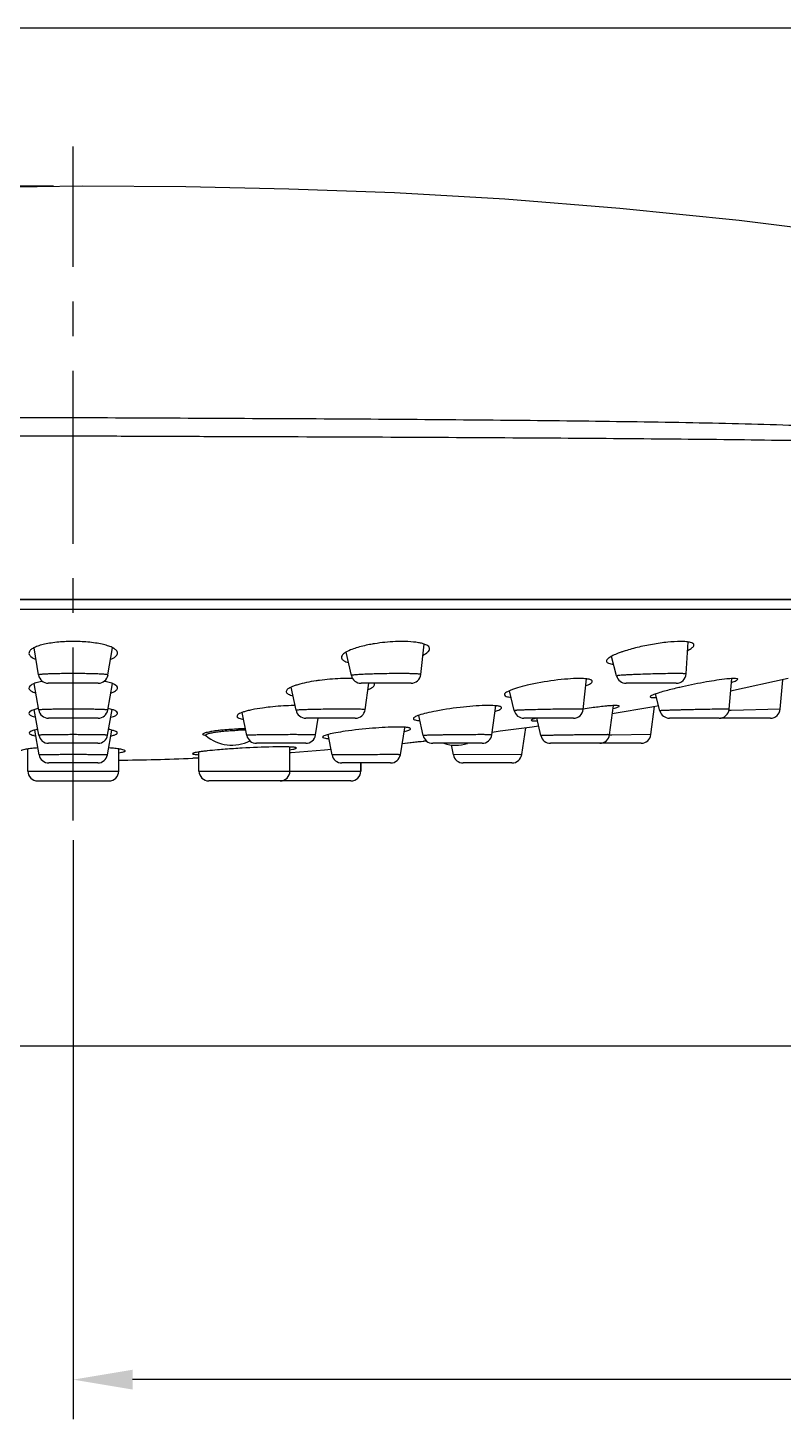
# Model space of a CAD drawing. Extents: x -5628 to -5208, y -2139 to -1842.
# Drawn here: x -5436.8 to -5398.5, y -1988.4 to -1918 of the extents above; entities that cross this region are included whole.
import ezdxf

# ---------------------------------------------------------------- set-up
doc = ezdxf.new("R2010")
doc.units = 0
doc.header["$LTSCALE"] = 7
doc.linetypes.add('CENTER', pattern=[2, 1.25, -0.25, 0.25, -0.25])
doc.layers.get('0').update_dxf_attribs({"color": 2, "linetype": 'CONTINUOUS'})
for name, color, linetype in [('02___PRT_ALL_AXES', 7, 'CONTINUOUS'), ('1', 1, 'CENTER'), ('D', 2, 'CONTINUOUS')]:
    doc.layers.add(name, color=color, linetype=linetype)

msp = doc.modelspace()

# ---------------------------------------------------------------- linework, layer by layer
at = {"color": 7, "linetype": 'Continuous'}
for p, q in [((-5434.429, -1937.724), (-5434.956, -1937.723)), ((-5433.956, -1937.724), (-5434.429, -1937.724)), ((-5484.373, -1946.906), (-5386.963, -1946.906)), ((-5480.905, -1946.879), (-5393.872, -1946.886)), ((-5483.309, -1947.406), (-5385.645, -1947.406)), ((-5433.192, -1951.146), (-5435.719, -1951.146)), ((-5417.361, -1951.146), (-5419.893, -1951.146)), ((-5403.938, -1951.146), (-5406.479, -1951.146)), ((-5398.277, -1950.913), (-5401.202, -1951.55)), ((-5398.68, -1952.456), (-5398.556, -1950.974)), ((-5405.174, -1952.35), (-5407.178, -1952.699)), ((-5405.22, -1953.747), (-5405.042, -1952.327)), ((-5404.829, -1952.29), (-5405.174, -1952.35)), ((-5401.157, -1952.517), (-5401.282, -1952.52)), ((-5398.68, -1952.456), (-5401.157, -1952.517)), ((-5433.202, -1952.914), (-5435.709, -1952.914)), ((-5420.182, -1952.914), (-5422.692, -1952.914)), ((-5409.144, -1952.914), (-5411.657, -1952.914)), ((-5401.768, -1952.914), (-5404.285, -1952.914)), ((-5399.178, -1952.914), (-5401.696, -1952.914)), ((-5427.743, -1953.796), (-5427.743, -1953.795)), ((-5412.852, -1953.577), (-5413.256, -1953.631)), ((-5411.234, -1953.363), (-5412.852, -1953.577)), ((-5411.762, -1954.758), (-5411.545, -1953.404)), ((-5410.904, -1953.314), (-5411.234, -1953.363)), ((-5410.904, -1953.314), (-5411.234, -1953.363)), ((-5407.208, -1953.777), (-5407.319, -1953.779)), ((-5405.22, -1953.747), (-5407.208, -1953.777)), ((-5433.209, -1954.185), (-5435.702, -1954.185)), ((-5422.688, -1954.185), (-5425.183, -1954.185)), ((-5423.433, -1954.661), (-5423.495, -1954.665)), ((-5421.747, -1954.531), (-5423.433, -1954.661)), ((-5421.41, -1954.505), (-5421.747, -1954.531)), ((-5416.601, -1954.058), (-5416.722, -1954.071)), ((-5413.769, -1954.185), (-5416.265, -1954.185)), ((-5415.219, -1954.776), (-5415.32, -1954.263)), ((-5405.716, -1954.185), (-5410.306, -1954.185)), ((-5433.219, -1955.179), (-5435.692, -1955.179)), ((-5428.093, -1954.931), (-5428.411, -1954.944)), ((-5418.396, -1955.179), (-5420.868, -1955.179)), ((-5419.906, -1955.179), (-5419.906, -1955.588)), ((-5411.762, -1954.758), (-5415.219, -1954.776)), ((-5412.255, -1955.179), (-5414.728, -1955.179)), ((-5436.756, -1955.588), (-5432.156, -1955.588)), ((-5428.093, -1955.588), (-5419.906, -1955.588)), ((-5436.256, -1956.088), (-5432.656, -1956.088)), ((-5420.406, -1956.088), (-5427.593, -1956.088))]:
    msp.add_line(p, q, dxfattribs=at)
for points in [[(-5438.579, -1926.048), (-5434.005, -1925.989), (-5428.759, -1926.023), (-5423.547, -1926.126), (-5418.194, -1926.325), (-5412.609, -1926.645), (-5406.801, -1927.106), (-5400.75, -1927.722), (-5394.43, -1928.505), (-5387.82, -1929.46), (-5380.892, -1930.59), (-5373.602, -1931.896), (-5366.404, -1933.278)], [(-5427.743, -1953.795), (-5427.758, -1953.785), (-5427.76, -1953.783)]]:
    msp.add_lwpolyline(points, dxfattribs=at)
for centre, radius, start, end in [((-5434.456, -1957.516), 8.483, 89.99836, 92.39112), ((-5434.455, -1957.517), 8.484, 87.61704, 90.00166), ((-5435.72, -1950.646), 0.5, 189.37536, 270), ((-5435.205, -1954.941), 3.982, 101.82878, 102.36828), ((-5433.191, -1950.646), 0.5, 270, 350.62489), ((-5433.704, -1954.929), 3.969, 77.58361, 78.16992), ((-5420.594, -1958.851), 7.944, 87.98421, 90.04482), ((-5419.893, -1950.646), 0.5, 192.44138, 270), ((-5417.361, -1950.646), 0.5, 270, 353.71889), ((-5406.479, -1950.646), 0.5, 195.00246, 270), ((-5403.938, -1950.646), 0.5, 270, 356.3455), ((-5435.591, -1955.279), 2.926, 102.43586, 103.95048), ((-5435.71, -1952.414), 0.5, 189.81727, 270), ((-5433.201, -1952.414), 0.5, 270, 350.1829), ((-5423.205, -1964.362), 12.08, 96.10596, 97.99309), ((-5423.025, -1966.075), 13.803, 91.65029, 96.09229), ((-5423.065, -1964.789), 12.516, 90.75149, 91.63571), ((-5422.692, -1952.414), 0.5, 191.72998, 270), ((-5420.182, -1952.414), 0.5, 270, 352.1073), ((-5411.657, -1952.414), 0.5, 193.33714, 270), ((-5409.144, -1952.414), 0.5, 270, 353.74139), ((-5404.238, -1982.101), 29.978, 97.66734, 98.46273), ((-5404.285, -1952.414), 0.5, 194.40574, 270), ((-5401.768, -1952.414), 0.5, 270, 354.83642), ((-5401.397, -1967.679), 15.223, 90.02089, 90.44064), ((-5399.178, -1952.414), 0.5, 270.00642, 355.22152), ((-5401.696, -1952.414), 0.5, 266.10143, 269.99323), ((-5435.703, -1953.685), 0.5, 190.156, 270), ((-5433.208, -1953.685), 0.5, 270, 349.8441), ((-5426.438, -1952.279), 2, 229.27682, 297.3535), ((-5425.831, -1963.683), 10.163, 90.03902, 91.60622), ((-5425.781, -1964.612), 11.166, 90.03901, 91.60621), ((-5425.837, -1961.988), 8.468, 89.24488, 90.00784), ((-5425.789, -1963.099), 9.653, 89.71216, 90.00115), ((-5425.183, -1953.685), 0.5, 191.30322, 270), ((-5422.688, -1953.685), 0.5, 270, 350.996), ((-5416.265, -1953.685), 0.5, 192.27041, 270), ((-5413.769, -1953.685), 0.5, 270, 351.97333), ((-5410.306, -1953.685), 0.5, 192.91564, 270), ((-5407.809, -1953.685), 0.5, 270, 352.62836), ((-5407.439, -1979.47), 25.722, 90.01484, 90.26237), ((-5405.716, -1953.685), 0.5, 270.00637, 352.85936), ((-5435.393, -1966.344), 11.956, 94.11868, 94.80691), ((-5433.5, -1966.116), 11.727, 85.0813, 85.88347), ((-5424.058, -1990.125), 35.741, 94.3429, 94.96919), ((-5423.32, -2000.12), 45.763, 93.24931, 94.31728), ((-5434.499, -1794.804), 160.256, 275.97833, 276.41349), ((-5434.498, -1794.814), 160.246, 275.97837, 276.36868), ((-5415.1, -1952.279), 2, 252.43273, 287.22126), ((-5435.692, -1954.679), 0.5, 190.09732, 270), ((-5433.219, -1954.679), 0.5, 270, 349.90271), ((-5434.449, -1795.18), 159.877, 270.82206, 272.16443), ((-5420.868, -1954.679), 0.5, 190.80315, 270), ((-5418.396, -1954.679), 0.5, 270, 350.61091), ((-5414.728, -1954.679), 0.5, 191.09406, 269.99354), ((-5412.255, -1954.679), 0.5, 270.00638, 350.90571), ((-5436.256, -1955.588), 0.5, 180, 270), ((-5432.656, -1955.588), 0.5, 270, 0), ((-5427.593, -1955.588), 0.5, 180, 270), ((-5423.993, -1955.588), 0.5, 270, 0), ((-5420.406, -1955.588), 0.5, 270, 0)]:
    msp.add_arc(centre, radius, start, end, dxfattribs=at)
for points, knots in [([(-5434.956, -1937.723), (-5436.833, -1937.721), (-5440.567, -1937.713), (-5444.301, -1937.692), (-5446.157, -1937.688)], [0, 0, 0, 0, 0.502971, 1, 1, 1, 1]), ([(-5389.073, -1938.652), (-5389.243, -1938.64), (-5389.582, -1938.618), (-5390.087, -1938.595), (-5390.591, -1938.591), (-5391.099, -1938.548), (-5391.617, -1938.491), (-5392.328, -1938.407), (-5393.241, -1938.311), (-5394.365, -1938.242), (-5395.928, -1938.174), (-5397.961, -1938.107), (-5400.493, -1938.03), (-5404.094, -1937.953), (-5408.843, -1937.884), (-5414.795, -1937.826), (-5421.023, -1937.78), (-5427.441, -1937.755), (-5431.773, -1937.727), (-5433.956, -1937.724)], [0, 0, 0, 0, 0.011442, 0.022667, 0.033755, 0.045101, 0.056724, 0.068586, 0.092936, 0.118007, 0.143785, 0.197468, 0.253926, 0.312977, 0.438103, 0.571248, 0.710591, 0.854186, 1, 1, 1, 1]), ([(-5389.016, -1939.117), (-5389.197, -1939.109), (-5389.556, -1939.095), (-5390.002, -1939.094), (-5390.355, -1939.105), (-5390.711, -1939.103), (-5391.162, -1939.083), (-5391.71, -1939.046), (-5392.463, -1938.994), (-5393.432, -1938.947), (-5394.627, -1938.923), (-5396.302, -1938.901), (-5398.49, -1938.867), (-5401.226, -1938.827), (-5405.136, -1938.789), (-5410.305, -1938.748), (-5416.784, -1938.715), (-5422.385, -1938.687), (-5426.983, -1938.677), (-5430.488, -1938.659), (-5434.009, -1938.649), (-5438.694, -1938.652), (-5444.484, -1938.618), (-5451.283, -1938.619), (-5457.806, -1938.613), (-5468.359, -1938.605), (-5476.725, -1938.611), (-5483.033, -1938.603)], [0, 0, 0, 0, 0.005784, 0.011443, 0.014237, 0.017055, 0.022785, 0.028638, 0.034603, 0.046869, 0.059583, 0.072736, 0.100296, 0.12943, 0.160021, 0.225064, 0.294358, 0.366761, 0.403758, 0.441083, 0.478583, 0.516103, 0.590585, 0.663304, 0.733064, 0.798719, 1, 1, 1, 1]), ([(-5434.81, -1949.041), (-5435.066, -1949.051), (-5435.436, -1949.083), (-5435.897, -1949.166), (-5436.18, -1949.24), (-5436.408, -1949.325), (-5436.575, -1949.418), (-5436.682, -1949.522), (-5436.702, -1949.608), (-5436.696, -1949.644)], [0, 0, 0, 0, 0.370117, 0.532765, 0.674287, 0.791215, 0.881994, 0.948386, 1, 1, 1, 1]), ([(-5432.215, -1949.644), (-5432.209, -1949.608), (-5432.229, -1949.522), (-5432.337, -1949.418), (-5432.503, -1949.324), (-5432.731, -1949.24), (-5433.015, -1949.166), (-5433.476, -1949.083), (-5433.846, -1949.051), (-5434.103, -1949.041)], [0, 0, 0, 0, 0.051601, 0.117994, 0.208785, 0.325721, 0.467244, 0.6299, 1, 1, 1, 1]), ([(-5417.819, -1949.033), (-5417.931, -1949.033), (-5418.396, -1949.044), (-5418.86, -1949.091), (-5419.208, -1949.147)], [0, 0, 0, 0, 0.24189, 1, 1, 1, 1]), ([(-5416.421, -1949.415), (-5416.418, -1949.387), (-5416.433, -1949.324), (-5416.511, -1949.249), (-5416.631, -1949.185), (-5416.796, -1949.132), (-5417.002, -1949.088), (-5417.347, -1949.044), (-5417.624, -1949.033), (-5417.819, -1949.033)], [0, 0, 0, 0, 0.053572, 0.118802, 0.20625, 0.319046, 0.457185, 0.618898, 1, 1, 1, 1]), ([(-5403.714, -1949.033), (-5403.934, -1949.033), (-5404.412, -1949.066), (-5405.15, -1949.171), (-5405.901, -1949.327), (-5406.391, -1949.463), (-5406.62, -1949.539)], [0, 0, 0, 0, 0.222556, 0.485121, 0.755267, 1, 1, 1, 1]), ([(-5403.045, -1949.215), (-5403.041, -1949.144), (-5403.182, -1949.084), (-5403.315, -1949.058), (-5403.484, -1949.037), (-5403.618, -1949.033), (-5403.714, -1949.033)], [0, 0, 0, 0, 0.299597, 0.436547, 0.599937, 1, 1, 1, 1]), ([(-5436.696, -1949.644), (-5436.686, -1949.703), (-5436.575, -1949.831), (-5436.437, -1949.895), (-5436.35, -1949.931)], [0, 0, 0, 0, 0.390455, 1, 1, 1, 1]), ([(-5432.561, -1949.931), (-5432.474, -1949.895), (-5432.336, -1949.831), (-5432.225, -1949.703), (-5432.215, -1949.644)], [0, 0, 0, 0, 0.609548, 1, 1, 1, 1]), ([(-5420.587, -1949.536), (-5420.636, -1949.561), (-5420.721, -1949.61), (-5420.822, -1949.693), (-5420.883, -1949.777), (-5420.89, -1949.84), (-5420.885, -1949.865)], [0, 0, 0, 0, 0.34933, 0.623668, 0.831628, 1, 1, 1, 1]), ([(-5420.142, -1949.36), (-5420.185, -1949.373), (-5420.336, -1949.423), (-5420.485, -1949.483), (-5420.587, -1949.536)], [0, 0, 0, 0, 0.280056, 1, 1, 1, 1]), ([(-5419.208, -1949.147), (-5419.293, -1949.161), (-5419.607, -1949.216), (-5419.919, -1949.289), (-5420.142, -1949.36)], [0, 0, 0, 0, 0.26968, 1, 1, 1, 1]), ([(-5416.755, -1949.718), (-5416.669, -1949.676), (-5416.536, -1949.604), (-5416.427, -1949.473), (-5416.421, -1949.415)], [0, 0, 0, 0, 0.618093, 1, 1, 1, 1]), ([(-5406.88, -1949.632), (-5406.97, -1949.667), (-5407.126, -1949.734), (-5407.301, -1949.828), (-5407.399, -1949.905), (-5407.454, -1949.961), (-5407.476, -1950.017), (-5407.468, -1950.046)], [0, 0, 0, 0, 0.386094, 0.680498, 0.791635, 0.879517, 1, 1, 1, 1]), ([(-5406.62, -1949.539), (-5406.642, -1949.547), (-5406.73, -1949.576), (-5406.816, -1949.608), (-5406.88, -1949.632)], [0, 0, 0, 0, 0.261922, 1, 1, 1, 1]), ([(-5403.357, -1949.483), (-5403.277, -1949.442), (-5403.159, -1949.379), (-5403.048, -1949.265), (-5403.045, -1949.215)], [0, 0, 0, 0, 0.643913, 1, 1, 1, 1]), ([(-5420.885, -1949.865), (-5420.873, -1949.92), (-5420.752, -1950.03), (-5420.614, -1950.073), (-5420.527, -1950.097)], [0, 0, 0, 0, 0.380443, 1, 1, 1, 1]), ([(-5407.468, -1950.046), (-5407.457, -1950.089), (-5407.328, -1950.163), (-5407.208, -1950.178), (-5407.126, -1950.187)], [0, 0, 0, 0, 0.35032, 1, 1, 1, 1]), ([(-5436.058, -1951.052), (-5436.153, -1951.073), (-5436.287, -1951.106), (-5436.451, -1951.167), (-5436.585, -1951.229), (-5436.71, -1951.326), (-5436.696, -1951.406)], [0, 0, 0, 0, 0.386879, 0.545949, 0.6812, 1, 1, 1, 1]), ([(-5434.456, -1950.657), (-5434.571, -1950.657), (-5434.796, -1950.658), (-5435.123, -1950.662), (-5435.425, -1950.668), (-5435.688, -1950.677), (-5435.879, -1950.686), (-5436.005, -1950.694), (-5436.078, -1950.7), (-5436.134, -1950.706), (-5436.177, -1950.713), (-5436.199, -1950.717), (-5436.213, -1950.724), (-5436.213, -1950.727)], [0, 0, 0, 0, 0.195694, 0.383941, 0.556977, 0.708318, 0.832149, 0.882254, 0.92383, 0.956505, 0.980052, 0.994339, 1, 1, 1, 1]), ([(-5432.698, -1950.727), (-5432.698, -1950.724), (-5432.712, -1950.717), (-5432.734, -1950.713), (-5432.777, -1950.706), (-5432.833, -1950.7), (-5432.906, -1950.694), (-5433.032, -1950.686), (-5433.223, -1950.677), (-5433.486, -1950.668), (-5433.788, -1950.662), (-5434.115, -1950.658), (-5434.341, -1950.657), (-5434.456, -1950.657)], [0, 0, 0, 0, 0.005663, 0.019953, 0.043502, 0.076178, 0.117755, 0.167861, 0.291692, 0.443032, 0.616066, 0.80431, 1, 1, 1, 1]), ([(-5432.215, -1951.406), (-5432.201, -1951.327), (-5432.325, -1951.229), (-5432.459, -1951.168), (-5432.622, -1951.107), (-5432.755, -1951.073), (-5432.85, -1951.052)], [0, 0, 0, 0, 0.319004, 0.454225, 0.613244, 1, 1, 1, 1]), ([(-5422.652, -1951.111), (-5422.802, -1951.142), (-5423.013, -1951.193), (-5423.271, -1951.277), (-5423.422, -1951.337), (-5423.541, -1951.4), (-5423.638, -1951.466), (-5423.69, -1951.545), (-5423.681, -1951.588)], [0, 0, 0, 0, 0.388969, 0.551523, 0.689809, 0.802567, 0.889642, 1, 1, 1, 1]), ([(-5421.996, -1951.001), (-5422.054, -1951.009), (-5422.273, -1951.04), (-5422.492, -1951.078), (-5422.652, -1951.111)], [0, 0, 0, 0, 0.261347, 1, 1, 1, 1]), ([(-5420.6, -1950.907), (-5420.713, -1950.907), (-5421.18, -1950.916), (-5421.646, -1950.955), (-5421.996, -1951.001)], [0, 0, 0, 0, 0.241973, 1, 1, 1, 1]), ([(-5417.947, -1950.657), (-5418.087, -1950.657), (-5418.371, -1950.659), (-5418.795, -1950.665), (-5419.209, -1950.675), (-5419.536, -1950.686), (-5419.773, -1950.696), (-5419.926, -1950.704), (-5420.06, -1950.712), (-5420.172, -1950.72), (-5420.258, -1950.728), (-5420.327, -1950.736), (-5420.357, -1950.742), (-5420.383, -1950.749), (-5420.382, -1950.754)], [0, 0, 0, 0, 0.171371, 0.349138, 0.522301, 0.680461, 0.750892, 0.814113, 0.869212, 0.915366, 0.951898, 0.978309, 0.994243, 1, 1, 1, 1]), ([(-5416.864, -1950.701), (-5416.864, -1950.699), (-5416.872, -1950.694), (-5416.885, -1950.691), (-5416.909, -1950.686), (-5416.958, -1950.681), (-5417.042, -1950.674), (-5417.168, -1950.668), (-5417.326, -1950.663), (-5417.512, -1950.66), (-5417.722, -1950.658), (-5417.87, -1950.657), (-5417.947, -1950.657)], [0, 0, 0, 0, 0.00581, 0.01915, 0.04086, 0.071, 0.156222, 0.273122, 0.419335, 0.591833, 0.787049, 1, 1, 1, 1]), ([(-5408.854, -1950.907), (-5409.047, -1950.907), (-5409.468, -1950.928), (-5410.348, -1951.023), (-5411.032, -1951.143), (-5411.484, -1951.25)], [0, 0, 0, 0, 0.21824, 0.474955, 1, 1, 1, 1]), ([(-5408.191, -1951.056), (-5408.189, -1951.045), (-5408.196, -1951.018), (-5408.232, -1950.988), (-5408.286, -1950.964), (-5408.399, -1950.933), (-5408.591, -1950.912), (-5408.758, -1950.907), (-5408.854, -1950.907)], [0, 0, 0, 0, 0.048053, 0.107404, 0.189422, 0.297975, 0.597574, 1, 1, 1, 1]), ([(-5408.511, -1951.276), (-5408.43, -1951.244), (-5408.324, -1951.196), (-5408.218, -1951.116), (-5408.192, -1951.074), (-5408.191, -1951.056)], [0, 0, 0, 0, 0.657161, 0.863582, 1, 1, 1, 1]), ([(-5403.952, -1950.657), (-5404.092, -1950.657), (-5404.394, -1950.66), (-5404.87, -1950.669), (-5405.373, -1950.682), (-5405.791, -1950.697), (-5406.106, -1950.71), (-5406.316, -1950.72), (-5406.502, -1950.73), (-5406.66, -1950.74), (-5406.786, -1950.749), (-5406.87, -1950.757), (-5406.918, -1950.763), (-5406.943, -1950.767), (-5406.954, -1950.77), (-5406.963, -1950.774), (-5406.962, -1950.775)], [0, 0, 0, 0, 0.138557, 0.30104, 0.47318, 0.639987, 0.716855, 0.787133, 0.849313, 0.902066, 0.944255, 0.974973, 0.985813, 0.993575, 0.998241, 1, 1, 1, 1]), ([(-5403.439, -1950.678), (-5403.439, -1950.675), (-5403.455, -1950.672), (-5403.476, -1950.668), (-5403.52, -1950.665), (-5403.577, -1950.662), (-5403.65, -1950.66), (-5403.777, -1950.658), (-5403.88, -1950.657), (-5403.952, -1950.657)], [0, 0, 0, 0, 0.0182, 0.067272, 0.148296, 0.260719, 0.40363, 0.575908, 1, 1, 1, 1]), ([(-5401.376, -1950.931), (-5401.722, -1950.967), (-5402.476, -1951.086), (-5403.224, -1951.235), (-5403.63, -1951.325)], [0, 0, 0, 0, 0.455305, 1, 1, 1, 1]), ([(-5401.005, -1950.907), (-5401.03, -1950.907), (-5401.154, -1950.91), (-5401.277, -1950.921), (-5401.376, -1950.931)], [0, 0, 0, 0, 0.200469, 1, 1, 1, 1]), ([(-5401.145, -1951.103), (-5401.1, -1951.088), (-5401.023, -1951.06), (-5400.923, -1951.017), (-5400.864, -1950.985), (-5400.833, -1950.958), (-5400.832, -1950.946)], [0, 0, 0, 0, 0.399208, 0.699687, 0.897798, 1, 1, 1, 1]), ([(-5400.832, -1950.946), (-5400.831, -1950.929), (-5400.913, -1950.903), (-5400.961, -1950.907), (-5401.005, -1950.907)], [0, 0, 0, 0, 0.281099, 1, 1, 1, 1]), ([(-5436.696, -1951.406), (-5436.687, -1951.458), (-5436.57, -1951.566), (-5436.441, -1951.614), (-5436.356, -1951.643)], [0, 0, 0, 0, 0.369445, 1, 1, 1, 1]), ([(-5432.555, -1951.643), (-5432.47, -1951.614), (-5432.341, -1951.566), (-5432.224, -1951.458), (-5432.215, -1951.406)], [0, 0, 0, 0, 0.630551, 1, 1, 1, 1]), ([(-5423.681, -1951.588), (-5423.671, -1951.635), (-5423.546, -1951.728), (-5423.42, -1951.76), (-5423.335, -1951.779)], [0, 0, 0, 0, 0.358945, 1, 1, 1, 1]), ([(-5419.544, -1951.468), (-5419.459, -1951.434), (-5419.334, -1951.379), (-5419.216, -1951.27), (-5419.209, -1951.219)], [0, 0, 0, 0, 0.63783, 1, 1, 1, 1]), ([(-5411.484, -1951.25), (-5411.649, -1951.289), (-5411.883, -1951.349), (-5412.17, -1951.442), (-5412.339, -1951.505), (-5412.475, -1951.568), (-5412.578, -1951.627), (-5412.649, -1951.698), (-5412.64, -1951.737)], [0, 0, 0, 0, 0.396129, 0.562715, 0.704433, 0.819122, 0.90559, 1, 1, 1, 1]), ([(-5412.64, -1951.737), (-5412.631, -1951.776), (-5412.499, -1951.835), (-5412.39, -1951.847), (-5412.31, -1951.855)], [0, 0, 0, 0, 0.330527, 1, 1, 1, 1]), ([(-5404.541, -1951.55), (-5404.645, -1951.579), (-5404.827, -1951.632), (-5405.053, -1951.708), (-5405.189, -1951.767), (-5405.249, -1951.806), (-5405.262, -1951.827), (-5405.26, -1951.835)], [0, 0, 0, 0, 0.412288, 0.722409, 0.917645, 0.971032, 1, 1, 1, 1]), ([(-5405.26, -1951.835), (-5405.255, -1951.852), (-5405.18, -1951.867), (-5405.129, -1951.868), (-5405.087, -1951.868)], [0, 0, 0, 0, 0.302746, 1, 1, 1, 1]), ([(-5403.63, -1951.325), (-5403.713, -1951.344), (-5404.018, -1951.413), (-5404.322, -1951.489), (-5404.541, -1951.55)], [0, 0, 0, 0, 0.271724, 1, 1, 1, 1]), ([(-5436.608, -1952.553), (-5436.623, -1952.561), (-5436.665, -1952.588), (-5436.703, -1952.64), (-5436.697, -1952.673)], [0, 0, 0, 0, 0.337467, 1, 1, 1, 1]), ([(-5436.296, -1952.439), (-5436.329, -1952.448), (-5436.436, -1952.477), (-5436.542, -1952.513), (-5436.608, -1952.553)], [0, 0, 0, 0, 0.304528, 1, 1, 1, 1]), ([(-5434.456, -1952.456), (-5434.569, -1952.456), (-5434.793, -1952.457), (-5435.118, -1952.459), (-5435.416, -1952.463), (-5435.644, -1952.468), (-5435.805, -1952.472), (-5435.906, -1952.475), (-5435.994, -1952.479), (-5436.067, -1952.483), (-5436.123, -1952.487), (-5436.167, -1952.49), (-5436.186, -1952.494), (-5436.203, -1952.497), (-5436.202, -1952.5)], [0, 0, 0, 0, 0.195473, 0.383591, 0.556647, 0.708173, 0.774002, 0.832314, 0.882592, 0.924336, 0.957147, 0.980768, 0.994987, 1, 1, 1, 1]), ([(-5432.709, -1952.5), (-5432.708, -1952.497), (-5432.725, -1952.494), (-5432.744, -1952.49), (-5432.788, -1952.487), (-5432.844, -1952.483), (-5432.917, -1952.479), (-5433.005, -1952.475), (-5433.106, -1952.472), (-5433.267, -1952.468), (-5433.495, -1952.463), (-5433.793, -1952.459), (-5434.118, -1952.457), (-5434.342, -1952.456), (-5434.456, -1952.456)], [0, 0, 0, 0, 0.005016, 0.019237, 0.042861, 0.075674, 0.117418, 0.167697, 0.22601, 0.291839, 0.443363, 0.616417, 0.804532, 1, 1, 1, 1]), ([(-5432.303, -1952.553), (-5432.352, -1952.523), (-5432.48, -1952.473), (-5432.613, -1952.439), (-5432.69, -1952.422)], [0, 0, 0, 0, 0.419055, 1, 1, 1, 1]), ([(-5432.214, -1952.673), (-5432.213, -1952.663), (-5432.216, -1952.609), (-5432.267, -1952.574), (-5432.303, -1952.553)], [0, 0, 0, 0, 0.196127, 1, 1, 1, 1]), ([(-5424.885, -1952.399), (-5425.067, -1952.425), (-5425.324, -1952.467), (-5425.643, -1952.54), (-5425.831, -1952.593), (-5425.983, -1952.65), (-5426.099, -1952.704), (-5426.18, -1952.777), (-5426.171, -1952.82)], [0, 0, 0, 0, 0.396007, 0.563041, 0.705051, 0.81982, 0.906015, 1, 1, 1, 1]), ([(-5420.765, -1952.456), (-5420.903, -1952.456), (-5421.184, -1952.457), (-5421.604, -1952.461), (-5422.014, -1952.467), (-5422.338, -1952.474), (-5422.574, -1952.48), (-5422.726, -1952.485), (-5422.859, -1952.49), (-5422.971, -1952.495), (-5423.059, -1952.5), (-5423.118, -1952.505), (-5423.151, -1952.508), (-5423.168, -1952.511), (-5423.176, -1952.512), (-5423.182, -1952.515), (-5423.182, -1952.516)], [0, 0, 0, 0, 0.171037, 0.348491, 0.521493, 0.679707, 0.75024, 0.813602, 0.868865, 0.915194, 0.951892, 0.978443, 0.987772, 0.99444, 0.998459, 1, 1, 1, 1]), ([(-5419.687, -1952.483), (-5419.687, -1952.481), (-5419.696, -1952.479), (-5419.707, -1952.477), (-5419.732, -1952.474), (-5419.764, -1952.472), (-5419.806, -1952.469), (-5419.878, -1952.466), (-5419.99, -1952.463), (-5420.147, -1952.46), (-5420.332, -1952.458), (-5420.541, -1952.456), (-5420.688, -1952.456), (-5420.765, -1952.456)], [0, 0, 0, 0, 0.004855, 0.017947, 0.039608, 0.069794, 0.108412, 0.155254, 0.272452, 0.418942, 0.591653, 0.786996, 1, 1, 1, 1]), ([(-5416.094, -1952.553), (-5416.257, -1952.584), (-5416.545, -1952.644), (-5416.875, -1952.733), (-5417.073, -1952.805), (-5417.169, -1952.851), (-5417.229, -1952.89), (-5417.248, -1952.928), (-5417.245, -1952.941)], [0, 0, 0, 0, 0.400988, 0.711236, 0.825686, 0.910777, 0.966848, 1, 1, 1, 1]), ([(-5413.438, -1952.273), (-5413.862, -1952.273), (-5414.752, -1952.342), (-5415.635, -1952.465), (-5416.094, -1952.553)], [0, 0, 0, 0, 0.475773, 1, 1, 1, 1]), ([(-5412.778, -1952.392), (-5412.776, -1952.372), (-5412.814, -1952.337), (-5412.873, -1952.319), (-5412.987, -1952.293), (-5413.177, -1952.277), (-5413.343, -1952.273), (-5413.438, -1952.273)], [0, 0, 0, 0, 0.090749, 0.171793, 0.281456, 0.587473, 1, 1, 1, 1]), ([(-5413.101, -1952.57), (-5413.021, -1952.544), (-5412.915, -1952.506), (-5412.809, -1952.442), (-5412.781, -1952.408), (-5412.778, -1952.392)], [0, 0, 0, 0, 0.67454, 0.877235, 1, 1, 1, 1]), ([(-5409.158, -1952.456), (-5409.296, -1952.456), (-5409.595, -1952.458), (-5410.066, -1952.463), (-5410.565, -1952.472), (-5410.979, -1952.481), (-5411.291, -1952.489), (-5411.5, -1952.495), (-5411.685, -1952.501), (-5411.841, -1952.507), (-5411.953, -1952.513), (-5412.026, -1952.517), (-5412.068, -1952.519), (-5412.099, -1952.522), (-5412.124, -1952.524), (-5412.135, -1952.527), (-5412.144, -1952.528), (-5412.144, -1952.53)], [0, 0, 0, 0, 0.138335, 0.300518, 0.472471, 0.639301, 0.716251, 0.786644, 0.848954, 0.901844, 0.944165, 0.961075, 0.975009, 0.985902, 0.993708, 0.998389, 1, 1, 1, 1]), ([(-5408.647, -1952.469), (-5408.647, -1952.468), (-5408.651, -1952.467), (-5408.66, -1952.465), (-5408.686, -1952.463), (-5408.727, -1952.461), (-5408.785, -1952.459), (-5408.857, -1952.458), (-5408.984, -1952.456), (-5409.086, -1952.456), (-5409.158, -1952.456)], [0, 0, 0, 0, 0.004791, 0.017127, 0.065935, 0.146993, 0.259592, 0.402753, 0.575314, 1, 1, 1, 1]), ([(-5407.37, -1952.293), (-5407.433, -1952.298), (-5407.722, -1952.325), (-5408.011, -1952.361), (-5408.237, -1952.391)], [0, 0, 0, 0, 0.216109, 1, 1, 1, 1]), ([(-5406.995, -1952.273), (-5407.02, -1952.273), (-5407.145, -1952.275), (-5407.27, -1952.284), (-5407.37, -1952.293)], [0, 0, 0, 0, 0.200116, 1, 1, 1, 1]), ([(-5407.139, -1952.43), (-5407.094, -1952.418), (-5407.016, -1952.396), (-5406.916, -1952.362), (-5406.858, -1952.336), (-5406.825, -1952.315), (-5406.823, -1952.304)], [0, 0, 0, 0, 0.40641, 0.709982, 0.906336, 1, 1, 1, 1]), ([(-5406.823, -1952.304), (-5406.821, -1952.288), (-5406.909, -1952.272), (-5406.952, -1952.273), (-5406.995, -1952.273)], [0, 0, 0, 0, 0.268008, 1, 1, 1, 1]), ([(-5405.087, -1951.868), (-5405.077, -1951.868), (-5405.029, -1951.868), (-5404.981, -1951.866), (-5404.944, -1951.864)], [0, 0, 0, 0, 0.222831, 1, 1, 1, 1]), ([(-5401.514, -1952.457), (-5401.636, -1952.457), (-5401.92, -1952.461), (-5402.389, -1952.469), (-5402.83, -1952.479), (-5403.203, -1952.487), (-5403.48, -1952.494), (-5403.745, -1952.501), (-5403.991, -1952.508), (-5404.211, -1952.514), (-5404.376, -1952.52), (-5404.491, -1952.524), (-5404.562, -1952.527), (-5404.624, -1952.529), (-5404.675, -1952.531), (-5404.713, -1952.534), (-5404.745, -1952.534), (-5404.757, -1952.538), (-5404.77, -1952.537), (-5404.769, -1952.539)], [0, 0, 0, 0, 0.112286, 0.261436, 0.431693, 0.519158, 0.605107, 0.687267, 0.763478, 0.831724, 0.890196, 0.915274, 0.937353, 0.956271, 0.97191, 0.984177, 0.992981, 0.998255, 1, 1, 1, 1]), ([(-5401.27, -1952.459), (-5401.27, -1952.459), (-5401.274, -1952.459), (-5401.279, -1952.458), (-5401.291, -1952.457), (-5401.312, -1952.457), (-5401.351, -1952.456), (-5401.384, -1952.456), (-5401.403, -1952.456)], [0, 0, 0, 0, 0.016329, 0.063666, 0.142703, 0.253195, 0.566625, 1, 1, 1, 1]), ([(-5436.697, -1952.673), (-5436.689, -1952.718), (-5436.564, -1952.806), (-5436.445, -1952.842), (-5436.362, -1952.865)], [0, 0, 0, 0, 0.347683, 1, 1, 1, 1]), ([(-5432.549, -1952.865), (-5432.466, -1952.842), (-5432.347, -1952.806), (-5432.222, -1952.718), (-5432.214, -1952.673)], [0, 0, 0, 0, 0.652282, 1, 1, 1, 1]), ([(-5426.171, -1952.82), (-5426.163, -1952.862), (-5426.033, -1952.936), (-5425.919, -1952.96), (-5425.837, -1952.975)], [0, 0, 0, 0, 0.337999, 1, 1, 1, 1]), ([(-5417.245, -1952.941), (-5417.242, -1952.955), (-5417.212, -1952.983), (-5417.104, -1953.019), (-5417.001, -1953.031), (-5416.923, -1953.037)], [0, 0, 0, 0, 0.120004, 0.318533, 1, 1, 1, 1]), ([(-5411.275, -1953.009), (-5411.276, -1953.011), (-5411.279, -1953.014), (-5411.28, -1953.019), (-5411.279, -1953.021)], [0, 0, 0, 0, 0.559428, 1, 1, 1, 1]), ([(-5411.279, -1953.021), (-5411.278, -1953.028), (-5411.252, -1953.04), (-5411.231, -1953.042), (-5411.215, -1953.044)], [0, 0, 0, 0, 0.32519, 1, 1, 1, 1]), ([(-5411.047, -1952.915), (-5411.099, -1952.931), (-5411.169, -1952.952), (-5411.244, -1952.986), (-5411.268, -1953.001), (-5411.275, -1953.009)], [0, 0, 0, 0, 0.665069, 0.873568, 1, 1, 1, 1]), ([(-5411.215, -1953.044), (-5411.208, -1953.045), (-5411.172, -1953.048), (-5411.136, -1953.049), (-5411.108, -1953.049)], [0, 0, 0, 0, 0.206471, 1, 1, 1, 1]), ([(-5411.108, -1953.049), (-5411.097, -1953.049), (-5411.051, -1953.048), (-5411.004, -1953.047), (-5410.968, -1953.045)], [0, 0, 0, 0, 0.223194, 1, 1, 1, 1]), ([(-5436.601, -1953.577), (-5436.615, -1953.584), (-5436.65, -1953.601), (-5436.69, -1953.639), (-5436.685, -1953.665)], [0, 0, 0, 0, 0.361419, 1, 1, 1, 1]), ([(-5436.685, -1953.665), (-5436.684, -1953.669), (-5436.676, -1953.692), (-5436.655, -1953.708), (-5436.639, -1953.718)], [0, 0, 0, 0, 0.197619, 1, 1, 1, 1]), ([(-5436.639, -1953.718), (-5436.605, -1953.739), (-5436.511, -1953.775), (-5436.416, -1953.799), (-5436.358, -1953.811)], [0, 0, 0, 0, 0.404181, 1, 1, 1, 1]), ([(-5436.251, -1953.483), (-5436.32, -1953.495), (-5436.439, -1953.52), (-5436.556, -1953.556), (-5436.601, -1953.577)], [0, 0, 0, 0, 0.583985, 1, 1, 1, 1]), ([(-5434.456, -1953.747), (-5434.569, -1953.747), (-5434.791, -1953.748), (-5435.114, -1953.749), (-5435.411, -1953.752), (-5435.638, -1953.754), (-5435.798, -1953.757), (-5435.899, -1953.759), (-5435.986, -1953.761), (-5436.059, -1953.763), (-5436.116, -1953.766), (-5436.154, -1953.768), (-5436.175, -1953.769), (-5436.186, -1953.771), (-5436.191, -1953.772), (-5436.195, -1953.773), (-5436.195, -1953.773)], [0, 0, 0, 0, 0.195288, 0.383271, 0.556272, 0.707838, 0.773722, 0.832106, 0.88247, 0.924306, 0.957208, 0.980904, 0.989221, 0.995151, 0.998704, 1, 1, 1, 1]), ([(-5432.716, -1953.773), (-5432.716, -1953.773), (-5432.72, -1953.772), (-5432.725, -1953.771), (-5432.736, -1953.769), (-5432.758, -1953.768), (-5432.795, -1953.766), (-5432.852, -1953.763), (-5432.925, -1953.761), (-5433.012, -1953.759), (-5433.114, -1953.757), (-5433.273, -1953.754), (-5433.5, -1953.752), (-5433.797, -1953.749), (-5434.12, -1953.748), (-5434.342, -1953.747), (-5434.456, -1953.747)], [0, 0, 0, 0, 0.001297, 0.004852, 0.010784, 0.019102, 0.0428, 0.075704, 0.117542, 0.167906, 0.226291, 0.292174, 0.443738, 0.616737, 0.804716, 1, 1, 1, 1]), ([(-5432.307, -1953.579), (-5432.353, -1953.557), (-5432.47, -1953.52), (-5432.59, -1953.495), (-5432.66, -1953.483)], [0, 0, 0, 0, 0.414646, 1, 1, 1, 1]), ([(-5432.553, -1953.811), (-5432.495, -1953.799), (-5432.4, -1953.775), (-5432.306, -1953.739), (-5432.273, -1953.718)], [0, 0, 0, 0, 0.595523, 1, 1, 1, 1]), ([(-5432.226, -1953.665), (-5432.225, -1953.658), (-5432.228, -1953.635), (-5432.258, -1953.604), (-5432.289, -1953.587), (-5432.307, -1953.579)], [0, 0, 0, 0, 0.174525, 0.506474, 1, 1, 1, 1]), ([(-5432.273, -1953.718), (-5432.266, -1953.714), (-5432.247, -1953.701), (-5432.229, -1953.681), (-5432.226, -1953.665)], [0, 0, 0, 0, 0.317448, 1, 1, 1, 1]), ([(-5427.742, -1953.798), (-5427.769, -1953.793), (-5427.816, -1953.781), (-5427.869, -1953.762), (-5427.902, -1953.729), (-5427.879, -1953.69), (-5427.83, -1953.667), (-5427.754, -1953.637), (-5427.65, -1953.61), (-5427.571, -1953.593), (-5427.527, -1953.584)], [0, 0, 0, 0, 0.145805, 0.243241, 0.299325, 0.351615, 0.442596, 0.581527, 0.768279, 1, 1, 1, 1]), ([(-5427.743, -1953.795), (-5427.749, -1953.79), (-5427.759, -1953.776), (-5427.746, -1953.75), (-5427.717, -1953.731), (-5427.671, -1953.71), (-5427.607, -1953.689), (-5427.49, -1953.658), (-5427.306, -1953.624), (-5427.05, -1953.588), (-5426.756, -1953.559), (-5426.44, -1953.536), (-5426.224, -1953.527), (-5426.116, -1953.524)], [0, 0, 0, 0, 0.013292, 0.026026, 0.045951, 0.075413, 0.114766, 0.163769, 0.288419, 0.443169, 0.619815, 0.808841, 1, 1, 1, 1]), ([(-5427.527, -1953.584), (-5427.497, -1953.579), (-5427.365, -1953.555), (-5427.233, -1953.537), (-5427.129, -1953.524)], [0, 0, 0, 0, 0.22373, 1, 1, 1, 1]), ([(-5427.129, -1953.524), (-5427.048, -1953.514), (-5426.704, -1953.478), (-5426.359, -1953.458), (-5426.094, -1953.45)], [0, 0, 0, 0, 0.235361, 1, 1, 1, 1]), ([(-5423.267, -1953.747), (-5423.405, -1953.747), (-5423.684, -1953.748), (-5424.102, -1953.75), (-5424.51, -1953.754), (-5424.832, -1953.758), (-5425.066, -1953.762), (-5425.218, -1953.764), (-5425.351, -1953.767), (-5425.462, -1953.771), (-5425.54, -1953.773), (-5425.591, -1953.775), (-5425.62, -1953.777), (-5425.642, -1953.779), (-5425.659, -1953.78), (-5425.666, -1953.781), (-5425.673, -1953.782), (-5425.673, -1953.783)], [0, 0, 0, 0, 0.170864, 0.348155, 0.521063, 0.679291, 0.74987, 0.8133, 0.868649, 0.915076, 0.951876, 0.966501, 0.978525, 0.987895, 0.994592, 0.998608, 1, 1, 1, 1]), ([(-5422.194, -1953.764), (-5422.194, -1953.762), (-5422.204, -1953.762), (-5422.214, -1953.759), (-5422.239, -1953.758), (-5422.271, -1953.757), (-5422.313, -1953.755), (-5422.385, -1953.753), (-5422.497, -1953.752), (-5422.653, -1953.75), (-5422.837, -1953.748), (-5423.045, -1953.748), (-5423.191, -1953.747), (-5423.267, -1953.747)], [0, 0, 0, 0, 0.004466, 0.017517, 0.039211, 0.06946, 0.108154, 0.155075, 0.272415, 0.419003, 0.591752, 0.787072, 1, 1, 1, 1]), ([(-5420.698, -1953.577), (-5420.858, -1953.601), (-5421.141, -1953.647), (-5421.497, -1953.718), (-5421.717, -1953.784), (-5421.815, -1953.828), (-5421.839, -1953.859), (-5421.837, -1953.869)], [0, 0, 0, 0, 0.406283, 0.719388, 0.918462, 0.972303, 1, 1, 1, 1]), ([(-5421.837, -1953.869), (-5421.835, -1953.881), (-5421.804, -1953.903), (-5421.701, -1953.929), (-5421.6, -1953.938), (-5421.523, -1953.943)], [0, 0, 0, 0, 0.104081, 0.29944, 1, 1, 1, 1]), ([(-5418.036, -1953.363), (-5418.46, -1953.363), (-5419.35, -1953.416), (-5420.237, -1953.51), (-5420.698, -1953.577)], [0, 0, 0, 0, 0.476577, 1, 1, 1, 1]), ([(-5417.382, -1953.453), (-5417.379, -1953.435), (-5417.423, -1953.41), (-5417.477, -1953.398), (-5417.59, -1953.378), (-5417.777, -1953.366), (-5417.942, -1953.363), (-5418.036, -1953.363)], [0, 0, 0, 0, 0.079328, 0.159694, 0.270228, 0.580781, 1, 1, 1, 1]), ([(-5417.704, -1953.588), (-5417.659, -1953.577), (-5417.58, -1953.556), (-5417.478, -1953.521), (-5417.415, -1953.492), (-5417.384, -1953.465), (-5417.382, -1953.453)], [0, 0, 0, 0, 0.395277, 0.693587, 0.892491, 1, 1, 1, 1]), ([(-5413.783, -1953.747), (-5413.92, -1953.747), (-5414.217, -1953.748), (-5414.685, -1953.752), (-5415.099, -1953.756), (-5415.435, -1953.76), (-5415.676, -1953.763), (-5415.903, -1953.767), (-5416.111, -1953.771), (-5416.295, -1953.774), (-5416.451, -1953.778), (-5416.562, -1953.781), (-5416.635, -1953.784), (-5416.676, -1953.785), (-5416.708, -1953.787), (-5416.733, -1953.788), (-5416.743, -1953.79), (-5416.754, -1953.79), (-5416.753, -1953.792)], [0, 0, 0, 0, 0.138214, 0.300237, 0.472078, 0.557037, 0.638892, 0.71587, 0.786311, 0.848682, 0.901642, 0.944037, 0.960986, 0.974958, 0.98589, 0.993731, 0.998436, 1, 1, 1, 1]), ([(-5413.274, -1953.755), (-5413.273, -1953.754), (-5413.278, -1953.754), (-5413.283, -1953.753), (-5413.294, -1953.753), (-5413.315, -1953.751), (-5413.353, -1953.75), (-5413.41, -1953.749), (-5413.483, -1953.748), (-5413.571, -1953.748), (-5413.672, -1953.747), (-5413.745, -1953.747), (-5413.783, -1953.747)], [0, 0, 0, 0, 0.004269, 0.016492, 0.036842, 0.065317, 0.146478, 0.259206, 0.402495, 0.575165, 0.77513, 1, 1, 1, 1]), ([(-5407.556, -1953.748), (-5407.677, -1953.748), (-5407.959, -1953.75), (-5408.425, -1953.755), (-5408.864, -1953.761), (-5409.235, -1953.766), (-5409.511, -1953.77), (-5409.774, -1953.774), (-5410.019, -1953.778), (-5410.238, -1953.782), (-5410.402, -1953.785), (-5410.516, -1953.788), (-5410.587, -1953.79), (-5410.648, -1953.791), (-5410.699, -1953.793), (-5410.738, -1953.794), (-5410.765, -1953.795), (-5410.78, -1953.796), (-5410.787, -1953.796), (-5410.79, -1953.797), (-5410.794, -1953.797), (-5410.793, -1953.797)], [0, 0, 0, 0, 0.112227, 0.261281, 0.431486, 0.51895, 0.604913, 0.687096, 0.763331, 0.831599, 0.890089, 0.915175, 0.937263, 0.956192, 0.971842, 0.984124, 0.992947, 0.996037, 0.998242, 0.99956, 1, 1, 1, 1]), ([(-5407.313, -1953.749), (-5407.313, -1953.749), (-5407.317, -1953.749), (-5407.322, -1953.748), (-5407.333, -1953.748), (-5407.355, -1953.748), (-5407.393, -1953.748), (-5407.426, -1953.747), (-5407.445, -1953.747)], [0, 0, 0, 0, 0.015736, 0.063005, 0.142084, 0.252667, 0.566343, 1, 1, 1, 1]), ([(-5436.395, -1954.43), (-5436.493, -1954.438), (-5436.663, -1954.455), (-5436.877, -1954.485), (-5437.007, -1954.515), (-5437.066, -1954.541), (-5437.081, -1954.559), (-5437.082, -1954.566)], [0, 0, 0, 0, 0.413474, 0.72121, 0.915039, 0.969151, 1, 1, 1, 1]), ([(-5431.829, -1954.566), (-5431.83, -1954.547), (-5431.905, -1954.515), (-5432.022, -1954.488), (-5432.238, -1954.456), (-5432.4, -1954.44), (-5432.495, -1954.432)], [0, 0, 0, 0, 0.082778, 0.276896, 0.585232, 1, 1, 1, 1]), ([(-5432.151, -1954.663), (-5432.104, -1954.657), (-5432.024, -1954.644), (-5431.921, -1954.62), (-5431.86, -1954.601), (-5431.829, -1954.577), (-5431.829, -1954.566)], [0, 0, 0, 0, 0.411441, 0.713727, 0.905916, 1, 1, 1, 1]), ([(-5427.154, -1954.518), (-5427.329, -1954.533), (-5427.577, -1954.557), (-5427.886, -1954.593), (-5428.069, -1954.618), (-5428.213, -1954.641), (-5428.323, -1954.664), (-5428.382, -1954.682), (-5428.42, -1954.699), (-5428.42, -1954.709)], [0, 0, 0, 0, 0.409924, 0.580623, 0.724655, 0.839848, 0.924321, 0.97726, 1, 1, 1, 1]), ([(-5423.936, -1954.364), (-5424.077, -1954.364), (-5424.737, -1954.372), (-5425.396, -1954.401), (-5425.913, -1954.43)], [0, 0, 0, 0, 0.213817, 1, 1, 1, 1]), ([(-5423.167, -1954.423), (-5423.167, -1954.417), (-5423.188, -1954.405), (-5423.225, -1954.397), (-5423.289, -1954.386), (-5423.419, -1954.375), (-5423.638, -1954.366), (-5423.828, -1954.364), (-5423.936, -1954.364)], [0, 0, 0, 0, 0.023691, 0.074669, 0.15617, 0.26818, 0.580946, 1, 1, 1, 1]), ([(-5423.492, -1954.51), (-5423.445, -1954.503), (-5423.365, -1954.49), (-5423.259, -1954.467), (-5423.203, -1954.45), (-5423.167, -1954.433), (-5423.167, -1954.423)], [0, 0, 0, 0, 0.418884, 0.726197, 0.917892, 1, 1, 1, 1]), ([(-5434.456, -1954.758), (-5434.568, -1954.758), (-5434.789, -1954.759), (-5435.109, -1954.759), (-5435.404, -1954.76), (-5435.629, -1954.761), (-5435.788, -1954.762), (-5435.889, -1954.762), (-5435.976, -1954.763), (-5436.048, -1954.764), (-5436.099, -1954.764), (-5436.131, -1954.765), (-5436.15, -1954.765), (-5436.164, -1954.766), (-5436.175, -1954.766), (-5436.18, -1954.767), (-5436.184, -1954.766), (-5436.184, -1954.767)], [0, 0, 0, 0, 0.195098, 0.382927, 0.555841, 0.707403, 0.773317, 0.831754, 0.882188, 0.924111, 0.957112, 0.970178, 0.980911, 0.989277, 0.995247, 0.998817, 1, 1, 1, 1]), ([(-5432.727, -1954.767), (-5432.727, -1954.766), (-5432.731, -1954.767), (-5432.736, -1954.766), (-5432.747, -1954.766), (-5432.761, -1954.765), (-5432.78, -1954.765), (-5432.812, -1954.764), (-5432.863, -1954.764), (-5432.935, -1954.763), (-5433.022, -1954.762), (-5433.123, -1954.762), (-5433.282, -1954.761), (-5433.507, -1954.76), (-5433.802, -1954.759), (-5434.122, -1954.759), (-5434.343, -1954.758), (-5434.456, -1954.758)], [0, 0, 0, 0, 0.001185, 0.004756, 0.010728, 0.019095, 0.029829, 0.042897, 0.075899, 0.117824, 0.168259, 0.226696, 0.29261, 0.44417, 0.617081, 0.804907, 1, 1, 1, 1]), ([(-5428.42, -1954.709), (-5428.42, -1954.718), (-5428.383, -1954.733), (-5428.327, -1954.742), (-5428.222, -1954.754), (-5428.142, -1954.758), (-5428.095, -1954.76)], [0, 0, 0, 0, 0.07932, 0.269019, 0.576849, 1, 1, 1, 1]), ([(-5418.409, -1954.758), (-5418.544, -1954.758), (-5418.84, -1954.759), (-5419.304, -1954.76), (-5419.715, -1954.761), (-5420.048, -1954.763), (-5420.288, -1954.764), (-5420.514, -1954.765), (-5420.72, -1954.766), (-5420.903, -1954.767), (-5421.039, -1954.768), (-5421.133, -1954.769), (-5421.191, -1954.77), (-5421.241, -1954.77), (-5421.282, -1954.771), (-5421.315, -1954.772), (-5421.336, -1954.772), (-5421.348, -1954.772), (-5421.355, -1954.772), (-5421.357, -1954.773), (-5421.36, -1954.773), (-5421.36, -1954.773)], [0, 0, 0, 0, 0.138109, 0.299998, 0.471732, 0.55666, 0.638503, 0.715487, 0.785951, 0.84836, 0.901373, 0.923981, 0.943834, 0.960819, 0.974831, 0.985803, 0.993686, 0.996453, 0.99843, 0.99961, 1, 1, 1, 1]), ([(-5417.902, -1954.761), (-5417.902, -1954.76), (-5417.907, -1954.761), (-5417.911, -1954.76), (-5417.923, -1954.76), (-5417.937, -1954.76), (-5417.955, -1954.76), (-5417.988, -1954.759), (-5418.039, -1954.759), (-5418.111, -1954.759), (-5418.198, -1954.759), (-5418.299, -1954.758), (-5418.371, -1954.758), (-5418.409, -1954.758)], [0, 0, 0, 0, 0.004093, 0.016355, 0.036778, 0.06533, 0.101977, 0.146631, 0.25945, 0.402773, 0.575413, 0.775283, 1, 1, 1, 1])]:
    msp.add_open_spline(points, degree=3, knots=knots, dxfattribs=at)
for points in [[(-5419.213, -1951.179), (-5419.216, -1951.167), (-5419.223, -1951.155), (-5419.231, -1951.145)], [(-5419.209, -1951.219), (-5419.207, -1951.206), (-5419.208, -1951.192), (-5419.213, -1951.179)]]:
    msp.add_open_spline(points, degree=3, dxfattribs=at)
at = {"layer": '02___PRT_ALL_AXES', "color": 7, "linetype": 'Continuous'}
for p, q in [((-5436.213, -1950.727), (-5436.441, -1949.348)), ((-5432.698, -1950.727), (-5432.47, -1949.349)), ((-5420.381, -1950.754), (-5420.643, -1949.57)), ((-5416.864, -1950.7), (-5416.696, -1949.169)), ((-5403.439, -1950.677), (-5403.336, -1949.058)), ((-5406.962, -1950.776), (-5407.226, -1949.792)), ((-5419.687, -1952.483), (-5419.502, -1951.146)), ((-5408.647, -1952.468), (-5408.478, -1950.927)), ((-5401.27, -1952.458), (-5401.13, -1950.912)), ((-5398.68, -1952.456), (-5398.556, -1950.974)), ((-5436.202, -1952.5), (-5436.433, -1951.164)), ((-5432.709, -1952.5), (-5432.478, -1951.164)), ((-5423.182, -1952.516), (-5423.425, -1951.344)), ((-5412.144, -1952.53), (-5412.382, -1951.527)), ((-5404.769, -1952.54), (-5404.988, -1951.688)), ((-5436.195, -1953.773), (-5436.427, -1952.478)), ((-5432.716, -1953.773), (-5432.484, -1952.478)), ((-5413.273, -1953.755), (-5413.067, -1952.289)), ((-5407.313, -1953.749), (-5407.122, -1952.277)), ((-5405.22, -1953.747), (-5405.042, -1952.327)), ((-5425.673, -1953.783), (-5425.905, -1952.622)), ((-5422.194, -1953.763), (-5422.059, -1952.914)), ((-5416.753, -1953.792), (-5416.975, -1952.772)), ((-5410.793, -1953.798), (-5410.999, -1952.902)), ((-5436.184, -1954.767), (-5436.407, -1953.517)), ((-5432.727, -1954.767), (-5432.504, -1953.517)), ((-5421.36, -1954.773), (-5421.557, -1953.739)), ((-5417.902, -1954.761), (-5417.678, -1953.404)), ((-5411.762, -1954.758), (-5411.545, -1953.404)), ((-5436.756, -1955.588), (-5436.756, -1954.47)), ((-5432.156, -1955.588), (-5432.156, -1954.47)), ((-5428.093, -1955.588), (-5428.093, -1954.623)), ((-5423.493, -1955.588), (-5423.493, -1954.373)), ((-5415.219, -1954.776), (-5415.32, -1954.263)), ((-5419.906, -1955.588), (-5419.906, -1955.179))]:
    msp.add_line(p, q, dxfattribs=at)
at = {"layer": '1'}
msp.add_line((-5434.456, -1958.088), (-5434.456, -1923.994), dxfattribs=at)
at = {"layer": 'D'}
for p, q in [((-5486.445, -1917.988), (-5251.05, -1917.988)), ((-5435.456, -1925.995), (-5510.734, -1925.995)), ((-5434.456, -1959.088), (-5434.456, -1988.377)), ((-5258.747, -1969.507), (-5510.734, -1969.507)), ((-5251.05, -1986.377), (-5431.456, -1986.377))]:
    msp.add_line(p, q, dxfattribs=at)
msp.add_solid([(-5431.456, -1985.877), (-5431.456, -1986.877), (-5434.456, -1986.377)], dxfattribs=at)

doc.saveas('drawing.dxf')
